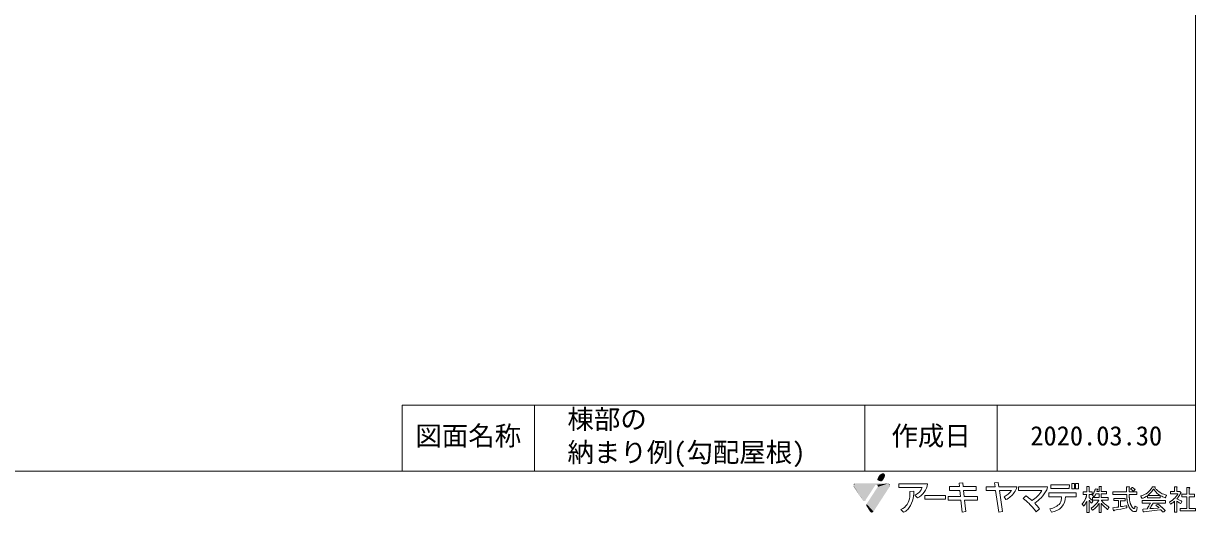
# Model space of a CAD drawing. Units: millimetres on the paper, enlarged 7 times. Extents: x -945 to 945, y -660 to 644.
# Drawn here: x -296 to 945, y -660 to -142 of the extents above; entities that cross this region are included whole.
import ezdxf
from ezdxf.enums import TextEntityAlignment as Align

# ---------------------------------------------------------------- set-up
doc = ezdxf.new("R2010")
doc.units = ezdxf.units.MM
doc.header["$LTSCALE"] = 7
doc.layers.add('E-E', color=7, linetype='Continuous', lineweight=18)
doc.layers.add('F-F', color=7, linetype='Continuous', lineweight=18)
doc.styles.add('ＭＳ ゴシック', font='')
doc.styles.get('ＭＳ ゴシック').set_extended_font_data('MS Gothic')

msp = doc.modelspace()

# ---------------------------------------------------------------- hatches: boundary and pattern name
at = {"layer": 'F-F'}
for color, points in [(70, [(613.837, -618.306, 0.2), (609.702, -621.043)]), (70, [(615.441, -618.692, 0.2), (613.837, -618.306)]), (70, [(616.23, -620.525, 0.15), (615.441, -618.692)]), (5, [(584.961, -629.056, 0.41), (582.81, -631.21)]), (5, [(582.81, -631.21, 0.12), (583.073, -632.215)]), (70, [(609.702, -621.043, 0.09), (608.015, -625.351)]), (70, [(608.015, -625.351, 0.15), (612.53, -626.728)]), (70, [(612.53, -626.728, 0.13), (614.549, -624.833)]), (70, [(614.549, -624.833, 0.09), (616.23, -620.525)]), (5, [(621.513, -631.206, 0.41), (619.328, -629.055)]), (5, [(621.174, -632.362, 0.17), (621.513, -631.206)]), (5, [(592.498, -646.642, 0.2), (594.033, -647.297)]), (5, [(594.033, -647.297, 0.25), (595.831, -646.316)]), (5, [(596.744, -650.788, 0.16), (596.349, -652.006)]), (5, [(596.349, -652.006, 0.15), (596.723, -653.221)]), (5, [(600.713, -659.27, 0.19), (602.192, -659.864)]), (5, [(602.192, -659.864, 0.26), (604.025, -658.837)])]:
    msp.add_hatch(color=color, dxfattribs=at).paths.add_polyline_path(points)

# ---------------------------------------------------------------- linework, layer by layer
for p, q in [((105, -616), (105, -546)), ((245, -616), (245, -546)), ((595, -616), (595, -546)), ((735, -616), (735, -546)), ((684.618, -632.413), (684.618, -636.371)), ((694.995, -632.413), (684.618, -632.413)), ((698.51, -628.249), (694.617, -628.703)), ((694.617, -628.703), (694.995, -632.413)), ((698.94, -632.413), (698.51, -628.249)), ((712.865, -632.413), (698.94, -632.413)), ((712.844, -636.371), (712.865, -632.413)), ((723.251, -632.651), (723.251, -636.609)), ((732.718, -632.651), (723.251, -632.651)), ((735.975, -627.946), (732.082, -628.401)), ((732.082, -628.401), (732.718, -632.651)), ((736.687, -632.651), (735.975, -627.946)), ((755.827, -632.651), (736.687, -632.651)), ((925.562, -632.799), (922.872, -632.799)), ((630.792, -633.314), (655.555, -633.314)), ((642.396, -637.684), (646.593, -637.389)), ((650.527, -644.415), (647.845, -641.294)), ((683.124, -642.941), (683.124, -646.899)), ((696.068, -642.941), (683.124, -642.941)), ((684.618, -636.371), (695.398, -636.371)), ((695.398, -636.371), (696.068, -642.941)), ((699.35, -636.371), (712.844, -636.371)), ((700.029, -642.941), (699.35, -636.371)), ((714.234, -642.941), (700.029, -642.941)), ((714.22, -646.899), (714.234, -642.941)), ((723.251, -636.609), (733.311, -636.609)), ((733.311, -636.609), (736.728, -659.425)), ((740.656, -658.857), (737.287, -636.609)), ((737.287, -636.609), (750.171, -636.609)), ((744.238, -646.211), (742.329, -643.206)), ((757.556, -636.484), (782.091, -636.484)), ((762.555, -644.987), (765.418, -642.201)), ((789.51, -643.076), (802.902, -643.076)), ((807.193, -643.076), (818.545, -643.076)), ((829.829, -640.79), (825.91, -640.79)), ((832.211, -640.79), (835.591, -640.79)), ((842.813, -640.175), (842.813, -643.863)), ((845.118, -637.409), (850.65, -637.409)), ((845.118, -640.175), (845.118, -643.863)), ((845.118, -640.175), (850.65, -640.175)), ((850.65, -637.409), (850.65, -640.175)), ((872.086, -640.79), (857.335, -640.79)), ((870.319, -645.092), (858.564, -645.092)), ((858.564, -645.092), (858.564, -647.244)), ((870.319, -645.092), (870.319, -647.339)), ((874.622, -640.79), (882.997, -640.79)), ((894.214, -642.019), (894.214, -644.17)), ((926.253, -640.175), (918.416, -640.175)), ((935.703, -643.248), (930.556, -643.248)), ((935.703, -643.248), (935.703, -655.541)), ((938.392, -640.482), (943.924, -640.482)), ((938.392, -643.248), (938.392, -655.541)), ((938.392, -643.248), (943.924, -643.248)), ((943.924, -640.482), (943.924, -643.248)), ((635.702, -659.536), (633.033, -656.741)), ((683.124, -646.899), (696.471, -646.899)), ((696.471, -646.899), (697.735, -659.306)), ((700.439, -646.899), (714.22, -646.899)), ((701.663, -658.738), (700.439, -646.899)), ((779.926, -656.053), (776.192, -658.986)), ((792.386, -659.273), (790.775, -655.756)), ((829.982, -647.858), (829.982, -659.844)), ((842.66, -646.629), (835.745, -646.629)), ((842.813, -650.317), (842.813, -659.844)), ((845.349, -646.629), (852.648, -646.629)), ((863.328, -647.244), (858.564, -647.244)), ((865.633, -647.339), (870.319, -647.339)), ((913.038, -647.244), (888.528, -647.244)), ((888.528, -647.244), (888.528, -650.009)), ((897.134, -650.009), (888.528, -650.009)), ((899.9, -650.009), (913.038, -650.009)), ((913.038, -647.244), (913.038, -650.009)), ((922.872, -647.858), (922.872, -659.537)), ((928.635, -655.541), (928.635, -658)), ((935.703, -655.541), (928.635, -655.541)), ((938.392, -655.541), (945, -655.541)), ((945, -655.541), (945, -658)), ((697.735, -659.306), (701.663, -658.738)), ((736.728, -659.425), (740.656, -658.857)), ((945, -658), (928.635, -658))]:
    msp.add_line(p, q, dxfattribs=at)
for points in [[(-945, 644), (945, 644), (945, -616), (-945, -616)], [(945, -546), (280.828, -546), (105, -546)], [(661.128, -629.394), (630.792, -629.394), (630.792, -633.314)], [(788.293, -632.528), (757.556, -632.528), (757.556, -636.484)], [(791.854, -630.497), (791.854, -634.455), (811.361, -634.455)], [(811.361, -634.455), (811.381, -630.497), (791.854, -630.497)], [(832.134, -632.184), (829.982, -632.184), (829.982, -638.024)], [(832.134, -632.184), (832.595, -632.492), (832.287, -632.799), (832.211, -633.106), (832.211, -638.024)], [(845.042, -632.184), (842.813, -632.184), (842.813, -637.409), (840.432, -637.409)], [(845.042, -632.184), (845.426, -632.492), (845.118, -632.799), (845.118, -637.409)], [(874.929, -632.799), (872.01, -632.799), (872.01, -638.024)], [(874.929, -632.799), (875.083, -633.106), (874.622, -633.721), (874.622, -638.024)], [(899.9, -632.492), (899.439, -632.492), (899.131, -633.106), (898.901, -633.414), (898.747, -633.721), (898.286, -634.336), (898.132, -634.643), (897.441, -635.565), (897.134, -635.872), (896.673, -636.487), (895.443, -637.716), (895.059, -638.024), (894.752, -638.331), (893.984, -638.946), (892.601, -639.868), (891.525, -640.482), (890.296, -641.097), (888.759, -641.712), (887.837, -642.019), (887.069, -642.326), (887.146, -642.634), (887.299, -642.941), (887.376, -643.248), (887.53, -643.556), (887.606, -643.863), (887.76, -644.17), (887.837, -644.478), (887.991, -644.785)], [(899.9, -632.492), (902.051, -632.799), (902.358, -633.106), (902.051, -633.414), (902.128, -633.721), (903.05, -634.95), (903.664, -635.565), (903.895, -635.872), (904.202, -636.18), (904.586, -636.487), (904.894, -636.794), (906.046, -637.716), (907.429, -638.638), (908.505, -639.253), (909.734, -639.868), (911.271, -640.482), (912.116, -640.79), (913.115, -641.097), (914.19, -641.404), (914.114, -641.712), (913.806, -642.326), (913.729, -642.634), (913.422, -643.248), (913.345, -643.556), (913.038, -644.17), (912.884, -644.17)], [(922.872, -632.799), (922.872, -637.716), (918.416, -637.716), (918.416, -640.175)], [(925.562, -632.799), (925.254, -633.106), (925.177, -633.414), (925.177, -637.409), (925.331, -637.716)], [(818.545, -643.076), (818.566, -639.118), (789.51, -639.118), (789.51, -643.076)], [(829.829, -640.79), (829.675, -641.404), (829.675, -641.712), (829.445, -642.634), (829.291, -642.941), (829.061, -643.863), (828.907, -644.17), (828.83, -644.478), (828.676, -644.785), (828.6, -645.092), (828.292, -645.707), (828.215, -646.014), (827.754, -646.936), (827.524, -647.244), (827.217, -647.858), (826.986, -648.166), (826.832, -648.473), (825.91, -649.702), (825.603, -650.009), (825.373, -650.317), (825.065, -650.624), (825.065, -650.931), (825.219, -651.239), (825.449, -651.546), (825.603, -651.853), (825.834, -652.161), (825.987, -652.468), (826.218, -652.775), (826.371, -653.083)], [(829.982, -638.024), (825.91, -638.024), (825.91, -640.79)], [(832.211, -638.024), (835.591, -638.024), (835.591, -640.79)], [(832.211, -640.79), (832.211, -644.17), (833.133, -644.785), (834.285, -645.707), (835.822, -647.244), (836.283, -647.858), (835.13, -649.395), (834.823, -649.702), (834.592, -650.009)], [(839.126, -634.643), (838.972, -634.643), (838.895, -634.95), (838.741, -635.258), (838.588, -635.872), (838.434, -636.18), (838.357, -636.487), (838.204, -636.794), (838.127, -637.102), (837.819, -637.716), (837.743, -638.024), (837.282, -638.946), (837.051, -639.253), (836.744, -639.868), (835.822, -641.097), (835.514, -641.404), (836.436, -642.326), (836.667, -642.634), (837.282, -643.248)], [(842.813, -643.863), (835.745, -643.863), (835.745, -646.629)], [(842.813, -640.175), (839.356, -640.175), (838.895, -641.097), (838.665, -641.404), (838.357, -642.019), (837.435, -643.248), (837.282, -643.248)], [(839.126, -634.643), (840.355, -634.95), (841.43, -635.258), (841.43, -635.565), (840.969, -635.872), (840.893, -636.18), (840.739, -636.487), (840.585, -637.102), (840.432, -637.409)], [(845.118, -643.863), (852.648, -643.863), (852.648, -646.629)], [(872.01, -638.024), (857.335, -638.024), (857.335, -640.79)], [(872.086, -640.79), (872.086, -641.097), (872.163, -641.404), (872.163, -642.941), (872.24, -643.248), (872.24, -644.17), (872.317, -644.478), (872.317, -645.092), (872.394, -645.4), (872.394, -645.707), (872.471, -646.014), (872.471, -646.322), (872.547, -646.629), (872.547, -646.936), (872.701, -647.551), (872.701, -647.858), (872.932, -648.78), (872.932, -649.087), (873.316, -650.624), (873.469, -650.931), (873.7, -651.853), (873.854, -652.161), (873.93, -652.468), (874.391, -653.39), (874.468, -653.697), (874.622, -654.005), (874.852, -654.312), (875.16, -654.927), (875.39, -655.234), (875.544, -655.541), (876.466, -656.771), (877.081, -657.385), (877.465, -657.693), (878.387, -658.307), (879.155, -658.615)], [(874.622, -638.024), (882.997, -638.024), (882.997, -640.79)], [(874.622, -640.79), (874.622, -641.404), (874.699, -641.712), (874.699, -642.326), (874.776, -642.634), (874.776, -643.248), (874.852, -643.556), (874.852, -643.863), (874.929, -644.17), (874.929, -644.785), (875.006, -645.092), (875.006, -645.4), (875.16, -646.014), (875.16, -646.322), (875.237, -646.629), (875.237, -646.936), (875.467, -647.858), (875.467, -648.166), (875.928, -650.009), (876.082, -650.317), (876.235, -650.931), (876.389, -651.239), (876.466, -651.546), (877.388, -653.39), (877.618, -653.697), (877.772, -654.005), (878.002, -654.312), (878.31, -654.619), (878.54, -654.927), (878.924, -655.234), (879.462, -655.541)], [(878.156, -633.414), (877.849, -633.414), (877.465, -633.721), (877.157, -634.028), (876.389, -634.643), (876.082, -634.95), (876.389, -635.258), (876.927, -635.565), (877.388, -635.872), (878.924, -637.102)], [(878.156, -633.414), (879.232, -634.028), (879.616, -634.336), (880.077, -634.643), (880.461, -634.95), (880.768, -635.258), (880.999, -635.565), (880.231, -636.18), (879.923, -636.487), (879.155, -637.102), (878.924, -637.102)], [(894.214, -642.019), (893.984, -642.019), (892.601, -642.941), (890.987, -643.863), (889.604, -644.478), (888.836, -644.785), (887.991, -644.785)], [(908.121, -642.019), (907.66, -642.019), (907.66, -644.17), (894.214, -644.17)], [(900.745, -634.95), (900.898, -635.258), (901.129, -635.565), (901.283, -635.872), (902.896, -638.024), (904.433, -639.56), (905.585, -640.482), (906.968, -641.404), (907.506, -641.712), (894.445, -641.712)], [(900.745, -634.95), (900.514, -634.95), (900.284, -635.258), (900.13, -635.565), (899.9, -635.872), (899.746, -636.18), (898.363, -638.024), (898.056, -638.331), (897.825, -638.638), (895.981, -640.482), (894.445, -641.712)], [(908.121, -642.019), (909.196, -642.634), (910.426, -643.248), (911.962, -643.863), (912.884, -644.17)], [(926.253, -640.175), (926.099, -640.482), (925.869, -640.79), (925.715, -641.097), (925.254, -641.712), (925.101, -642.019), (924.64, -642.634), (924.332, -642.941), (923.871, -643.556), (923.564, -643.863), (923.333, -644.17), (922.104, -645.4), (921.72, -645.707), (921.413, -646.014), (920.644, -646.629), (920.183, -646.936), (919.799, -647.244), (918.416, -648.166), (917.878, -648.473), (917.417, -648.78), (917.725, -649.395), (917.801, -649.702), (918.416, -650.931)], [(928.327, -637.409), (929.864, -638.946), (929.557, -639.253), (929.096, -639.56), (928.635, -640.482), (928.404, -640.79), (928.097, -641.404), (927.866, -641.712), (927.713, -642.019), (927.021, -642.941), (926.868, -643.248), (925.715, -644.785), (925.408, -645.092), (925.177, -645.4), (925.792, -645.707), (926.637, -646.014), (928.02, -646.629), (928.635, -646.936), (929.71, -647.551), (930.171, -647.858), (930.325, -648.166), (929.249, -650.317), (928.942, -650.317)], [(928.327, -637.409), (928.097, -637.409), (927.943, -637.716), (925.331, -637.716)], [(935.703, -640.482), (930.556, -640.482), (930.556, -643.248)], [(938.7, -633.414), (935.703, -633.414), (935.703, -640.482)], [(938.7, -633.414), (938.853, -633.721), (938.546, -634.028), (938.392, -634.336), (938.392, -640.482)], [(829.982, -647.858), (829.752, -647.858), (829.445, -648.473), (829.368, -648.78), (828.907, -649.702), (828.676, -650.009), (828.369, -650.624), (827.908, -651.239), (827.754, -651.546), (827.063, -652.468), (826.756, -652.775), (826.525, -653.083), (826.371, -653.083)], [(832.595, -647.244), (832.211, -647.244), (832.211, -659.844), (829.982, -659.844)], [(832.595, -647.244), (832.902, -647.551), (833.824, -648.78), (833.978, -649.087), (834.208, -649.395), (834.362, -649.702), (834.592, -650.009)], [(842.66, -646.629), (842.506, -646.936), (842.276, -647.244), (842.122, -647.551), (841.43, -648.473), (841.277, -648.78), (841.046, -649.087), (840.739, -649.395), (840.047, -650.317), (839.433, -650.931), (839.202, -651.239), (837.973, -652.468), (837.589, -652.775), (837.282, -653.083), (836.897, -653.39), (836.59, -653.697), (836.206, -654.005), (835.745, -654.312), (834.592, -655.234), (835.053, -656.156), (835.284, -656.463), (835.745, -657.385)], [(842.813, -650.317), (842.66, -650.317), (842.429, -650.624), (842.276, -650.931), (842.045, -651.239), (841.891, -651.546), (840.739, -653.083), (840.432, -653.39), (840.201, -653.697), (838.357, -655.541), (836.436, -657.078), (835.975, -657.385), (835.745, -657.385)], [(845.426, -650.317), (845.118, -650.317), (845.118, -659.844), (842.813, -659.844)], [(845.349, -646.629), (845.503, -646.936), (846.886, -648.78), (847.193, -649.087), (847.423, -649.395), (848.038, -650.009), (848.422, -650.317), (848.73, -650.624), (850.65, -652.161), (852.955, -653.697), (853.493, -654.005), (853.186, -654.619), (852.955, -654.927), (852.187, -656.463), (851.803, -656.463)], [(845.426, -650.317), (846.117, -651.239), (846.425, -651.546), (846.655, -651.853), (846.962, -652.161), (847.193, -652.468), (848.422, -653.697), (848.806, -654.005), (849.114, -654.312), (849.882, -654.927), (850.189, -655.234), (850.573, -655.541), (851.034, -655.849), (851.803, -656.463)], [(863.328, -647.244), (863.328, -654.005), (861.484, -654.312), (858.871, -654.619), (857.488, -654.927), (857.796, -656.156), (857.796, -656.463), (858.103, -657.693), (858.334, -658)], [(872.01, -652.775), (872.086, -653.083), (872.086, -653.39), (872.24, -654.005), (872.24, -654.312), (872.317, -654.619), (871.779, -654.927), (868.859, -655.541), (865.786, -656.156), (862.559, -656.771), (860.869, -657.078), (859.102, -657.385), (858.718, -657.693), (858.564, -658), (858.334, -658)], [(865.633, -647.244), (865.633, -647.339), (865.633, -653.39)], [(872.01, -652.775), (871.164, -652.775), (869.474, -653.083), (867.63, -653.39), (865.633, -653.39)], [(881.229, -653.083), (881.844, -653.39), (883.227, -654.005), (883.227, -654.312), (883.073, -654.927), (883.073, -655.234), (882.92, -655.849), (882.92, -656.156), (882.766, -656.771), (882.766, -657.078), (882.689, -657.385), (882.382, -658), (882.151, -658.307), (881.767, -658.615), (879.155, -658.615)], [(881.229, -653.083), (880.692, -653.083), (880.692, -653.697), (880.615, -654.005), (880.615, -654.312), (880.538, -654.619), (880.538, -654.927), (880.384, -655.234), (880.154, -655.541), (879.462, -655.541)], [(897.134, -650.009), (896.903, -650.317), (896.289, -651.546), (896.058, -651.853), (895.443, -653.083), (895.213, -653.39), (894.598, -654.619), (894.368, -654.927), (893.907, -655.849), (889.527, -656.156), (888.989, -656.463), (889.066, -656.771), (889.22, -657.078), (889.681, -658.922), (889.911, -659.229)], [(908.351, -657.078), (907.122, -657.078), (904.356, -657.385), (901.513, -657.693), (893.215, -658.615), (890.68, -658.922), (890.219, -659.229), (889.911, -659.229)], [(899.9, -650.009), (899.592, -650.624), (899.362, -650.931), (899.208, -651.239), (898.978, -651.546), (898.67, -652.161), (898.44, -652.468), (898.286, -652.775), (898.056, -653.083), (897.748, -653.697), (897.518, -654.005), (897.364, -654.312), (897.134, -654.619), (896.826, -655.234), (896.596, -655.541)], [(905.201, -650.931), (904.894, -650.931), (903.05, -652.161), (903.357, -652.468), (905.662, -654.312), (905.969, -654.619), (906.354, -654.927), (904.663, -655.234), (900.514, -655.541), (896.596, -655.541)], [(905.201, -650.931), (905.969, -651.546), (906.43, -651.853), (907.967, -653.083), (908.274, -653.39), (909.043, -654.005), (909.35, -654.312), (909.734, -654.619), (910.349, -655.234), (910.733, -655.541), (911.655, -656.463), (911.885, -656.771), (912.193, -657.078), (912.654, -657.693), (912.807, -658), (912.27, -658.307), (911.348, -658.922), (910.81, -659.229), (910.349, -659.229)], [(908.351, -657.078), (908.658, -657.385), (909.043, -657.693), (909.273, -658), (909.58, -658.307), (909.811, -658.615), (910.118, -658.922), (910.349, -659.229)], [(922.872, -647.858), (922.719, -647.858), (922.411, -648.166), (920.875, -649.395), (920.414, -649.702), (920.03, -650.009), (919.108, -650.624), (918.57, -650.931), (918.416, -650.931)], [(925.331, -647.858), (925.177, -647.858), (925.177, -659.537), (922.872, -659.537)], [(925.331, -647.858), (925.869, -648.166), (927.713, -649.395), (928.481, -650.009), (928.942, -650.317)]]:
    msp.add_lwpolyline(points, dxfattribs=at)
for points in [[(813.885, -629.094), (813.885, -634.913), (816.823, -634.913), (816.823, -629.094)], [(817.978, -629.094), (817.978, -634.913), (820.917, -634.913), (820.917, -629.094)], [(680.338, -645.624), (680.351, -641.667), (658.424, -641.667), (658.424, -645.624)]]:
    msp.add_lwpolyline(points, close=True, dxfattribs=at)
for centre, radius, start, end in [((642.766, -627.684), 18.444, 294.8858, 354.69747), ((733.19, -626.012), 23.591, 327.63749, 343.65418), ((777.758, -631.382), 10.597, 335.50113, 353.79682), ((626.069, -641.777), 16.505, 294.95827, 355.39657), ((617.733, -638.659), 28.888, 321.70219, 2.51808), ((615.437, -641.014), 27.164, 355.59126, 7.04088), ((643.324, -629.211), 12.901, 290.51409, 341.45837), ((733.642, -625.046), 20.13, 295.56538, 324.94095), ((734.364, -625.639), 22.819, 295.64126, 325.26891), ((721.933, -698.619), 67.28, 45.98543, 52.85886), ((724.036, -701.363), 72.198, 48.70056, 55.02812), ((760.076, -625.36), 24.667, 298.08031, 333.1921), ((749.002, -612.061), 45.75, 304.1408, 315.32696), ((749.39, -615.657), 43.007, 318.37205, 332.10657), ((791.246, -643.365), 15.949, 274.09817, 1.03795), ((791.949, -644.606), 11.06, 330.51445, 7.9511), ((628.818, -643.449), 17.498, 293.16671, 311.4624), ((699.568, -717.133), 96.189, 37.19387, 44.0673), ((722.937, -699.548), 71.69, 37.35157, 43.80171), ((788.508, -638.387), 17.516, 277.43741, 318.2533)]:
    msp.add_arc(centre, radius, start, end, dxfattribs=at)
at = {"layer": 'F-F', "color": 70}
for points in [[(613.837, -618.306), (609.702, -621.043), (615.441, -618.692), (616.23, -620.525)], [(609.702, -621.043), (608.015, -625.351), (616.23, -620.525), (614.549, -624.833)], [(608.015, -625.351), (612.53, -626.728), (614.549, -624.833)]]:
    msp.add_solid(points, dxfattribs=at)
at = {"layer": 'F-F', "color": 5}
for points in [[(619.328, -629.055), (582.81, -631.21), (607.157, -630.395)], [(619.328, -629.055), (584.961, -629.056), (582.81, -631.21)], [(582.81, -631.21), (606.106, -630.636), (607.157, -630.395)], [(582.81, -631.21), (595.831, -646.316), (606.106, -630.636)], [(582.81, -631.21), (594.033, -647.297), (595.831, -646.316)], [(582.81, -631.21), (592.498, -646.642), (594.033, -647.297)], [(582.81, -631.21), (583.073, -632.215), (592.498, -646.642)], [(619.328, -629.055), (608.388, -632.819), (596.744, -650.788)], [(596.744, -650.788), (621.513, -631.206), (619.328, -629.055)], [(596.744, -650.788), (621.174, -632.362), (621.513, -631.206)], [(596.744, -650.788), (604.025, -658.837), (621.174, -632.362)], [(619.328, -629.055), (607.157, -630.395), (608.146, -630.824)], [(619.328, -629.055), (608.146, -630.824), (608.604, -631.297)], [(619.328, -629.055), (608.635, -632.423), (608.388, -632.819)], [(619.328, -629.055), (608.604, -631.297), (608.635, -632.423)], [(596.744, -650.788), (596.349, -652.006), (596.723, -653.221)], [(596.744, -650.788), (596.723, -653.221), (600.713, -659.27)], [(596.744, -650.788), (602.192, -659.864), (604.025, -658.837)], [(596.744, -650.788), (600.713, -659.27), (602.192, -659.864)]]:
    msp.add_solid(points, dxfattribs=at)

# ---------------------------------------------------------------- texts
at = {"layer": 'E-E', "style": 'ＭＳ ゴシック'}
for s, p in [('棟部の', (280, -577.5)), ('図面名称', (119, -595)), ('作成日', (623, -595)), ('2020.03.30', (770, -595)), ('納まり例(勾配屋根)', (280, -612.5))]:
    msp.add_text(s, height=20.53, dxfattribs=at).set_placement(p, align=Align.BOTTOM_LEFT)

doc.saveas('drawing.dxf')
